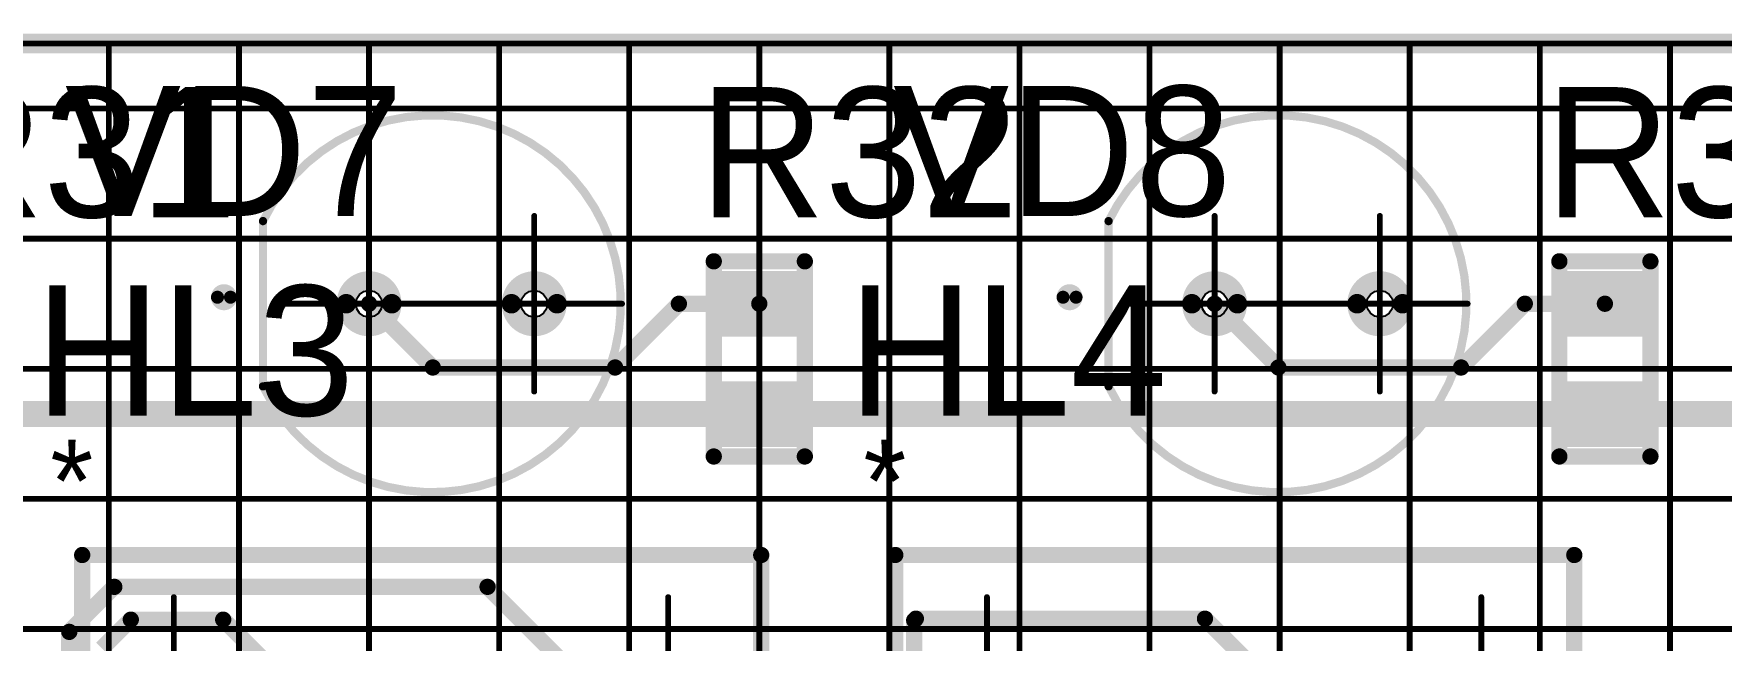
# Model space of a CAD drawing. Header units: millimetres. Extents: x 0 to 841, y 0 to 2540.
# Drawn here: x 138.7 to 190.6, y 2442.7 to 2461.3 of the extents above; entities that cross this region are included whole.
import ezdxf

# ---------------------------------------------------------------- set-up
doc = ezdxf.new("R2010")
doc.units = ezdxf.units.MM
for name, color, linetype in [('Mechanical11', 56, 'Continuous'), ('Mechanical12', 56, 'Continuous'), ('Mechanical7', 56, 'Continuous'), ('Mechanical9', 56, 'Continuous')]:
    doc.layers.add(name, color=color, linetype=linetype)

# ---------------------------------------------------------------- blocks, each defined once
blk = doc.blocks.new('BOASVIEW______T___O_______2_1_33_1_B_1')
at = {"layer": 'Mechanical12'}
for points in [[(86.806, 203.01), (86.806, 200.99), (89.194, 200.99), (89.194, 203.01)], [(112.806, 203.01), (112.806, 200.99), (115.194, 200.99), (115.194, 203.01)], [(86.806, 199.618), (86.806, 197.597), (89.194, 197.597), (89.194, 199.618)], [(112.806, 199.618), (112.806, 197.597), (115.194, 197.597), (115.194, 199.618)]]:
    blk.add_hatch(color=56, dxfattribs=at).paths.add_polyline_path(points)
for points, const_width in [([(0, 210), (320, 210)], 0.6), ([(0, 210), (320, 210)], 0.6), ([(0, 210), (320, 210)], 0.5), ([(72.74, 199.46), (72.74, 204.54)], 0.254), ([(98.74, 199.46), (98.74, 204.54)], 0.254), ([(86.6, 197.304), (86.6, 203.304)], 0.5), ([(86.6, 203.304), (89.4, 203.304)], 0.5), ([(89.4, 197.304), (89.4, 203.304)], 0.5), ([(112.6, 203.304), (115.4, 203.304)], 0.5), ([(112.6, 197.304), (112.6, 203.304)], 0.5), ([(115.4, 197.304), (115.4, 203.304)], 0.5), ([(86.6, 197.304), (89.4, 197.304)], 0.5), ([(112.6, 197.304), (115.4, 197.304)], 0.5), ([(67.181, 155.565), (67.181, 194.275)], 0.5), ([(67.181, 194.275), (88.059, 194.275)], 0.5), ([(88.059, 155.565), (88.059, 194.275)], 0.5), ([(92.181, 155.565), (92.181, 194.275)], 0.5), ([(92.181, 194.275), (113.059, 194.275)], 0.5), ([(113.059, 155.565), (113.059, 194.275)], 0.5)]:
    blk.add_lwpolyline(points, dxfattribs=dict(at, const_width=const_width))
at = {"layer": 'Mechanical12', "const_width": 0.254}
for points in [[(72.74, 204.54, -4.331476), (72.74, 199.46)], [(98.74, 204.54, -4.331476), (98.74, 199.46)]]:
    blk.add_lwpolyline(points, format="xyb", dxfattribs=at)
at = {"layer": 'Mechanical12'}
for points, const_width in [([(72.676, 204.54, 1), (72.803, 204.54, 1)], 0.127), ([(72.677, 204.54, 1), (72.804, 204.54, 1)], 0.127), ([(98.677, 204.54, 1), (98.804, 204.54, 1)], 0.127), ([(98.677, 204.54, 1), (98.804, 204.54, 1)], 0.127), ([(86.475, 203.304, 1), (86.725, 203.304, 1)], 0.25), ([(86.475, 203.304, 1), (86.725, 203.304, 1)], 0.25), ([(89.275, 203.304, 1), (89.525, 203.304, 1)], 0.25), ([(89.275, 203.304, 1), (89.525, 203.304, 1)], 0.25), ([(112.475, 203.304, 1), (112.725, 203.304, 1)], 0.25), ([(112.475, 203.304, 1), (112.725, 203.304, 1)], 0.25), ([(115.275, 203.304, 1), (115.525, 203.304, 1)], 0.25), ([(115.275, 203.304, 1), (115.525, 203.304, 1)], 0.25), ([(76.7, 202, 1), (75.3, 202, 1)], 0.6), ([(81.78, 202, 1), (80.38, 202, 1)], 0.6), ([(102.7, 202, 1), (101.3, 202, 1)], 0.6), ([(107.78, 202, 1), (106.38, 202, 1)], 0.6), ([(71.74, 202.2, 1), (71.34, 202.2, 1)], 0.4), ([(71.24, 202.2, 1), (71.44, 202.2, 1)], 0.2), ([(71.64, 202.2, 1), (71.84, 202.2, 1)], 0.2), ([(97.74, 202.2, 1), (97.34, 202.2, 1)], 0.4), ([(97.24, 202.2, 1), (97.44, 202.2, 1)], 0.2), ([(97.64, 202.2, 1), (97.84, 202.2, 1)], 0.2), ([(75.15, 202, 1), (75.45, 202, 1)], 0.3), ([(76.55, 202, 1), (76.85, 202, 1)], 0.3), ([(80.23, 202, 1), (80.53, 202, 1)], 0.3), ([(81.63, 202, 1), (81.93, 202, 1)], 0.3), ([(101.15, 202, 1), (101.45, 202, 1)], 0.3), ([(102.55, 202, 1), (102.85, 202, 1)], 0.3), ([(106.23, 202, 1), (106.53, 202, 1)], 0.3), ([(107.63, 202, 1), (107.93, 202, 1)], 0.3), ([(72.676, 199.46, 1), (72.803, 199.46, 1)], 0.127), ([(72.677, 199.46, 1), (72.804, 199.46, 1)], 0.127), ([(98.677, 199.46, 1), (98.804, 199.46, 1)], 0.127), ([(98.677, 199.46, 1), (98.804, 199.46, 1)], 0.127), ([(86.475, 197.304, 1), (86.725, 197.304, 1)], 0.25), ([(86.475, 197.304, 1), (86.725, 197.304, 1)], 0.25), ([(89.275, 197.304, 1), (89.525, 197.304, 1)], 0.25), ([(89.275, 197.304, 1), (89.525, 197.304, 1)], 0.25), ([(112.475, 197.304, 1), (112.725, 197.304, 1)], 0.25), ([(112.475, 197.304, 1), (112.725, 197.304, 1)], 0.25), ([(115.275, 197.304, 1), (115.525, 197.304, 1)], 0.25), ([(115.275, 197.304, 1), (115.525, 197.304, 1)], 0.25), ([(67.056, 194.275, 1), (67.306, 194.275, 1)], 0.25), ([(67.056, 194.275, 1), (67.306, 194.275, 1)], 0.25), ([(87.934, 194.275, 1), (88.184, 194.275, 1)], 0.25), ([(87.934, 194.275, 1), (88.184, 194.275, 1)], 0.25), ([(92.056, 194.275, 1), (92.306, 194.275, 1)], 0.25), ([(92.056, 194.275, 1), (92.306, 194.275, 1)], 0.25), ([(112.934, 194.275, 1), (113.184, 194.275, 1)], 0.25), ([(112.934, 194.275, 1), (113.184, 194.275, 1)], 0.25)]:
    blk.add_lwpolyline(points, format="xyb", close=True, dxfattribs=dict(at, const_width=const_width))
at = {"layer": 'Mechanical7', "const_width": 0.18}
for points in [[(76, 199.3), (76, 204.7)], [(81.08, 199.3), (81.08, 204.7)], [(102, 199.3), (102, 204.7)], [(107.08, 199.3), (107.08, 204.7)], [(73.3, 202), (78.7, 202)], [(78.38, 202), (83.78, 202)], [(99.3, 202), (104.7, 202)], [(104.38, 202), (109.78, 202)], [(70, 187.18), (70, 192.98)], [(85.2, 187.18), (85.2, 192.98)], [(95, 187.18), (95, 192.98)], [(110.2, 187.18), (110.2, 192.98)]]:
    blk.add_lwpolyline(points, dxfattribs=at)
at = {"layer": 'Mechanical7', "const_width": 0.09}
for points in [[(75.955, 204.7, 1), (76.045, 204.7, 1)], [(81.035, 204.7, 1), (81.125, 204.7, 1)], [(101.955, 204.7, 1), (102.045, 204.7, 1)], [(107.035, 204.7, 1), (107.125, 204.7, 1)], [(73.255, 202, 1), (73.345, 202, 1)], [(78.335, 202, 1), (78.425, 202, 1)], [(78.655, 202, 1), (78.745, 202, 1)], [(83.735, 202, 1), (83.825, 202, 1)], [(99.255, 202, 1), (99.345, 202, 1)], [(104.335, 202, 1), (104.425, 202, 1)], [(104.655, 202, 1), (104.745, 202, 1)], [(109.735, 202, 1), (109.825, 202, 1)], [(75.955, 199.3, 1), (76.045, 199.3, 1)], [(81.035, 199.3, 1), (81.125, 199.3, 1)], [(101.955, 199.3, 1), (102.045, 199.3, 1)], [(107.035, 199.3, 1), (107.125, 199.3, 1)], [(69.955, 192.98, 1), (70.045, 192.98, 1)], [(85.155, 192.98, 1), (85.245, 192.98, 1)], [(94.955, 192.98, 1), (95.045, 192.98, 1)], [(110.155, 192.98, 1), (110.245, 192.98, 1)]]:
    blk.add_lwpolyline(points, format="xyb", close=True, dxfattribs=at)
at = {"layer": 'Mechanical7'}
for s, height, p in [('R31', 4, (62.126, 204.66)), ('VD7', 4, (66.654, 204.696)), ('R32', 4, (86.156, 204.66)), ('VD8', 4, (92.116, 204.696)), ('R33', 4, (112.164, 204.66)), ('HL3', 4, (65.734, 198.564)), ('HL4', 4, (90.727, 198.564)), ('*', 2.54, (66.2, 195.28)), ('*', 2.54, (91.2, 195.28))]:
    blk.add_text(s, height=height, dxfattribs=at).set_placement(p)
blk = doc.blocks.new('BOASVIEW______T___L_____2_1_1_1_B_4')
at = {"layer": 'Mechanical12'}
for points in [[(86.806, 203.01), (86.806, 200.99), (89.194, 200.99), (89.194, 203.01)], [(112.806, 203.01), (112.806, 200.99), (115.194, 200.99), (115.194, 203.01)], [(86.806, 199.618), (86.806, 197.597), (89.194, 197.597), (89.194, 199.618)], [(112.806, 199.618), (112.806, 197.597), (115.194, 197.597), (115.194, 199.618)]]:
    blk.add_hatch(color=56, dxfattribs=at).paths.add_polyline_path(points)
at = {"layer": 'Mechanical11'}
for p, q in [((75.712, 202.288), (75.844, 202.377)), ((75.844, 202.377), (76, 202.408)), ((76, 202.408), (76, 202)), ((80.792, 202.288), (80.924, 202.377)), ((80.924, 202.377), (81.08, 202.408)), ((81.08, 202.408), (81.08, 202)), ((101.712, 202.288), (101.844, 202.377)), ((101.844, 202.377), (102, 202.408)), ((102, 202.408), (102, 202)), ((106.792, 202.288), (106.924, 202.377)), ((106.924, 202.377), (107.08, 202.408)), ((107.08, 202.408), (107.08, 202)), ((75.592, 202), (75.623, 202.156)), ((75.623, 201.844), (75.592, 202)), ((75.592, 202), (76, 202)), ((76, 202), (75.592, 202)), ((75.623, 202.156), (75.712, 202.288)), ((75.712, 201.712), (75.623, 201.844)), ((76, 202), (76.408, 202)), ((76, 201.592), (76, 202)), ((76, 202), (76, 201.592)), ((76.377, 201.844), (76.288, 201.712)), ((76.408, 202), (76.377, 201.844)), ((80.672, 202), (80.703, 202.156)), ((80.703, 201.844), (80.672, 202)), ((80.672, 202), (81.08, 202)), ((81.08, 202), (80.672, 202)), ((80.703, 202.156), (80.792, 202.288)), ((80.792, 201.712), (80.703, 201.844)), ((81.08, 202), (81.488, 202)), ((81.08, 201.592), (81.08, 202)), ((81.08, 202), (81.08, 201.592)), ((81.457, 201.844), (81.368, 201.712)), ((81.488, 202), (81.457, 201.844)), ((101.592, 202), (101.623, 202.156)), ((101.623, 201.844), (101.592, 202)), ((101.592, 202), (102, 202)), ((102, 202), (101.592, 202)), ((101.623, 202.156), (101.712, 202.288)), ((101.712, 201.712), (101.623, 201.844)), ((102, 202), (102.408, 202)), ((102, 201.592), (102, 202)), ((102, 202), (102, 201.592)), ((102.377, 201.844), (102.288, 201.712)), ((102.408, 202), (102.377, 201.844)), ((106.672, 202), (106.703, 202.156)), ((106.703, 201.844), (106.672, 202)), ((106.672, 202), (107.08, 202)), ((107.08, 202), (106.672, 202)), ((106.703, 202.156), (106.792, 202.288)), ((106.792, 201.712), (106.703, 201.844)), ((107.08, 202), (107.488, 202)), ((107.08, 201.592), (107.08, 202)), ((107.08, 202), (107.08, 201.592)), ((107.457, 201.844), (107.368, 201.712)), ((107.488, 202), (107.457, 201.844)), ((75.844, 201.623), (75.712, 201.712)), ((76, 201.592), (75.844, 201.623)), ((76.156, 201.623), (76, 201.592)), ((76.288, 201.712), (76.156, 201.623)), ((80.924, 201.623), (80.792, 201.712)), ((81.08, 201.592), (80.924, 201.623)), ((81.236, 201.623), (81.08, 201.592)), ((81.368, 201.712), (81.236, 201.623)), ((101.844, 201.623), (101.712, 201.712)), ((102, 201.592), (101.844, 201.623)), ((102.156, 201.623), (102, 201.592)), ((102.288, 201.712), (102.156, 201.623)), ((106.924, 201.623), (106.792, 201.712)), ((107.08, 201.592), (106.924, 201.623)), ((107.236, 201.623), (107.08, 201.592)), ((107.368, 201.712), (107.236, 201.623))]:
    blk.add_line(p, q, dxfattribs=at)
at = {"layer": 'Mechanical12'}
for p, q in [((76, 202), (76, 202.408)), ((76, 202.408), (76.156, 202.377)), ((76.156, 202.377), (76.288, 202.288)), ((81.08, 202), (81.08, 202.408)), ((81.08, 202.408), (81.236, 202.377)), ((81.236, 202.377), (81.368, 202.288)), ((102, 202), (102, 202.408)), ((102, 202.408), (102.156, 202.377)), ((102.156, 202.377), (102.288, 202.288)), ((107.08, 202), (107.08, 202.408)), ((107.08, 202.408), (107.236, 202.377)), ((107.236, 202.377), (107.368, 202.288)), ((76.408, 202), (76, 202)), ((76.288, 202.288), (76.377, 202.156)), ((76.377, 202.156), (76.408, 202)), ((81.488, 202), (81.08, 202)), ((81.368, 202.288), (81.457, 202.156)), ((81.457, 202.156), (81.488, 202)), ((102.408, 202), (102, 202)), ((102.288, 202.288), (102.377, 202.156)), ((102.377, 202.156), (102.408, 202)), ((107.488, 202), (107.08, 202)), ((107.368, 202.288), (107.457, 202.156)), ((107.457, 202.156), (107.488, 202))]:
    blk.add_line(p, q, dxfattribs=at)
for points, const_width in [([(0, 210), (320, 210)], 0.6), ([(0, 210), (320, 210)], 0.6), ([(76, 202), (77.96, 200.04)], 0.5), ([(83.568, 200.04), (85.528, 202)], 0.5), ([(85.528, 202), (88, 202)], 0.5), ([(102, 202), (103.96, 200.04)], 0.5), ([(109.578, 200.04), (111.538, 202)], 0.5), ([(111.538, 202), (114, 202)], 0.5), ([(77.96, 200.04), (83.568, 200.04)], 0.5), ([(103.96, 200.04), (109.578, 200.04)], 0.5), ([(64, 198.608), (88, 198.608)], 0.8), ([(88, 198.608), (114, 198.608)], 0.8), ([(114, 198.608), (145.395, 198.608)], 0.8), ([(66.784, 191.912), (68.168, 193.296)], 0.5), ([(68.168, 193.296), (79.644, 193.296)], 0.5), ([(79.644, 193.296), (82.718, 190.222)], 0.5), ([(67.792, 191.404), (68.676, 192.288)], 0.5), ([(68.676, 192.288), (71.516, 192.288)], 0.5), ([(71.516, 192.288), (81.71, 182.094)], 0.5), ([(92.763, 192.268), (92.814, 192.318)], 0.5), ([(92.763, 149.494), (92.763, 192.268)], 0.5), ([(92.814, 192.318), (101.704, 192.318)], 0.5), ([(101.704, 192.318), (104.675, 189.347)], 0.5), ([(66.784, 185.722), (66.784, 191.912)], 0.5)]:
    blk.add_lwpolyline(points, dxfattribs=dict(at, const_width=const_width))
for points, const_width in [([(76.7, 202, 1), (75.3, 202, 1)], 0.6), ([(81.78, 202, 1), (80.38, 202, 1)], 0.6), ([(102.7, 202, 1), (101.3, 202, 1)], 0.6), ([(107.78, 202, 1), (106.38, 202, 1)], 0.6), ([(75.15, 202, 1), (75.45, 202, 1)], 0.3), ([(75.875, 202, 1), (76.125, 202, 1)], 0.25), ([(76.55, 202, 1), (76.85, 202, 1)], 0.3), ([(80.23, 202, 1), (80.53, 202, 1)], 0.3), ([(81.63, 202, 1), (81.93, 202, 1)], 0.3), ([(85.403, 202, 1), (85.653, 202, 1)], 0.25), ([(85.403, 202, 1), (85.653, 202, 1)], 0.25), ([(87.875, 202, 1), (88.125, 202, 1)], 0.25), ([(101.15, 202, 1), (101.45, 202, 1)], 0.3), ([(101.875, 202, 1), (102.125, 202, 1)], 0.25), ([(102.55, 202, 1), (102.85, 202, 1)], 0.3), ([(106.23, 202, 1), (106.53, 202, 1)], 0.3), ([(107.63, 202, 1), (107.93, 202, 1)], 0.3), ([(111.413, 202, 1), (111.663, 202, 1)], 0.25), ([(111.413, 202, 1), (111.663, 202, 1)], 0.25), ([(113.875, 202, 1), (114.125, 202, 1)], 0.25), ([(77.835, 200.04, 1), (78.085, 200.04, 1)], 0.25), ([(77.835, 200.04, 1), (78.085, 200.04, 1)], 0.25), ([(83.443, 200.04, 1), (83.693, 200.04, 1)], 0.25), ([(83.443, 200.04, 1), (83.693, 200.04, 1)], 0.25), ([(103.835, 200.04, 1), (104.085, 200.04, 1)], 0.25), ([(103.835, 200.04, 1), (104.085, 200.04, 1)], 0.25), ([(109.453, 200.04, 1), (109.703, 200.04, 1)], 0.25), ([(109.453, 200.04, 1), (109.703, 200.04, 1)], 0.25), ([(87.8, 198.608, 1), (88.2, 198.608, 1)], 0.4), ([(87.8, 198.608, 1), (88.2, 198.608, 1)], 0.4), ([(113.8, 198.608, 1), (114.2, 198.608, 1)], 0.4), ([(113.8, 198.608, 1), (114.2, 198.608, 1)], 0.4), ([(68.043, 193.296, 1), (68.293, 193.296, 1)], 0.25), ([(68.043, 193.296, 1), (68.293, 193.296, 1)], 0.25), ([(79.519, 193.296, 1), (79.769, 193.296, 1)], 0.25), ([(79.519, 193.296, 1), (79.769, 193.296, 1)], 0.25), ([(68.551, 192.288, 1), (68.801, 192.288, 1)], 0.25), ([(68.551, 192.288, 1), (68.801, 192.288, 1)], 0.25), ([(71.391, 192.288, 1), (71.641, 192.288, 1)], 0.25), ([(71.391, 192.288, 1), (71.641, 192.288, 1)], 0.25), ([(92.638, 192.268, 1), (92.888, 192.268, 1)], 0.25), ([(92.638, 192.268, 1), (92.888, 192.268, 1)], 0.25), ([(92.689, 192.318, 1), (92.939, 192.318, 1)], 0.25), ([(92.689, 192.318, 1), (92.939, 192.318, 1)], 0.25), ([(101.579, 192.318, 1), (101.829, 192.318, 1)], 0.25), ([(101.579, 192.318, 1), (101.829, 192.318, 1)], 0.25), ([(66.659, 191.912, 1), (66.909, 191.912, 1)], 0.25), ([(66.659, 191.912, 1), (66.909, 191.912, 1)], 0.25)]:
    blk.add_lwpolyline(points, format="xyb", close=True, dxfattribs=dict(at, const_width=const_width))
at = {"layer": 'Mechanical7', "const_width": 0.18}
for points in [[(76, 199.6), (76, 204.4)], [(81.08, 199.6), (81.08, 204.4)], [(102, 199.6), (102, 204.4)], [(107.08, 199.6), (107.08, 204.4)], [(73.6, 202), (78.4, 202)], [(78.68, 202), (83.48, 202)], [(99.6, 202), (104.4, 202)], [(104.68, 202), (109.48, 202)], [(70, 187.48), (70, 192.68)], [(85.2, 187.48), (85.2, 192.68)], [(95, 187.48), (95, 192.68)], [(110.2, 187.48), (110.2, 192.68)]]:
    blk.add_lwpolyline(points, dxfattribs=at)
at = {"layer": 'Mechanical7', "const_width": 0.09}
for points in [[(75.955, 204.4, 1), (76.045, 204.4, 1)], [(81.035, 204.4, 1), (81.125, 204.4, 1)], [(101.955, 204.4, 1), (102.045, 204.4, 1)], [(107.035, 204.4, 1), (107.125, 204.4, 1)], [(73.555, 202, 1), (73.645, 202, 1)], [(78.355, 202, 1), (78.445, 202, 1)], [(78.635, 202, 1), (78.725, 202, 1)], [(83.435, 202, 1), (83.525, 202, 1)], [(99.555, 202, 1), (99.645, 202, 1)], [(104.355, 202, 1), (104.445, 202, 1)], [(104.635, 202, 1), (104.725, 202, 1)], [(109.435, 202, 1), (109.525, 202, 1)], [(75.955, 199.6, 1), (76.045, 199.6, 1)], [(81.035, 199.6, 1), (81.125, 199.6, 1)], [(101.955, 199.6, 1), (102.045, 199.6, 1)], [(107.035, 199.6, 1), (107.125, 199.6, 1)], [(69.955, 192.68, 1), (70.045, 192.68, 1)], [(85.155, 192.68, 1), (85.245, 192.68, 1)], [(94.955, 192.68, 1), (95.045, 192.68, 1)], [(110.155, 192.68, 1), (110.245, 192.68, 1)]]:
    blk.add_lwpolyline(points, format="xyb", close=True, dxfattribs=at)
at = {"layer": 'Mechanical9', "const_width": 0.18}
for points in [[(0, 210), (320, 210)], [(68, 0), (68, 210)], [(72, 0), (72, 210)], [(76, 0), (76, 210)], [(80, 0), (80, 210)], [(84, 0), (84, 210)], [(88, 0), (88, 210)], [(92, 0), (92, 210)], [(96, 0), (96, 210)], [(100, 0), (100, 210)], [(104, 0), (104, 210)], [(108, 0), (108, 210)], [(112, 0), (112, 210)], [(116, 0), (116, 210)], [(0, 208), (320, 208)], [(0, 204), (320, 204)], [(0, 200), (320, 200)], [(0, 196), (320, 196)], [(0, 192), (320, 192)]]:
    blk.add_lwpolyline(points, dxfattribs=at)
at = {"layer": 'Mechanical9', "const_width": 0.09}
for points in [[(67.955, 210, 1), (68.045, 210, 1)], [(71.955, 210, 1), (72.045, 210, 1)], [(75.955, 210, 1), (76.045, 210, 1)], [(79.955, 210, 1), (80.045, 210, 1)], [(83.955, 210, 1), (84.045, 210, 1)], [(87.955, 210, 1), (88.045, 210, 1)], [(91.955, 210, 1), (92.045, 210, 1)], [(95.955, 210, 1), (96.045, 210, 1)], [(99.955, 210, 1), (100.045, 210, 1)], [(103.955, 210, 1), (104.045, 210, 1)], [(107.955, 210, 1), (108.045, 210, 1)], [(111.955, 210, 1), (112.045, 210, 1)], [(115.955, 210, 1), (116.045, 210, 1)]]:
    blk.add_lwpolyline(points, format="xyb", close=True, dxfattribs=at)

msp = doc.modelspace()

# ---------------------------------------------------------------- block references
for name in ['BOASVIEW______T___L_____2_1_1_1_B_4', 'BOASVIEW______T___O_______2_1_33_1_B_1']:
    msp.add_blockref(name, (73, 2251))

doc.saveas('drawing.dxf')
